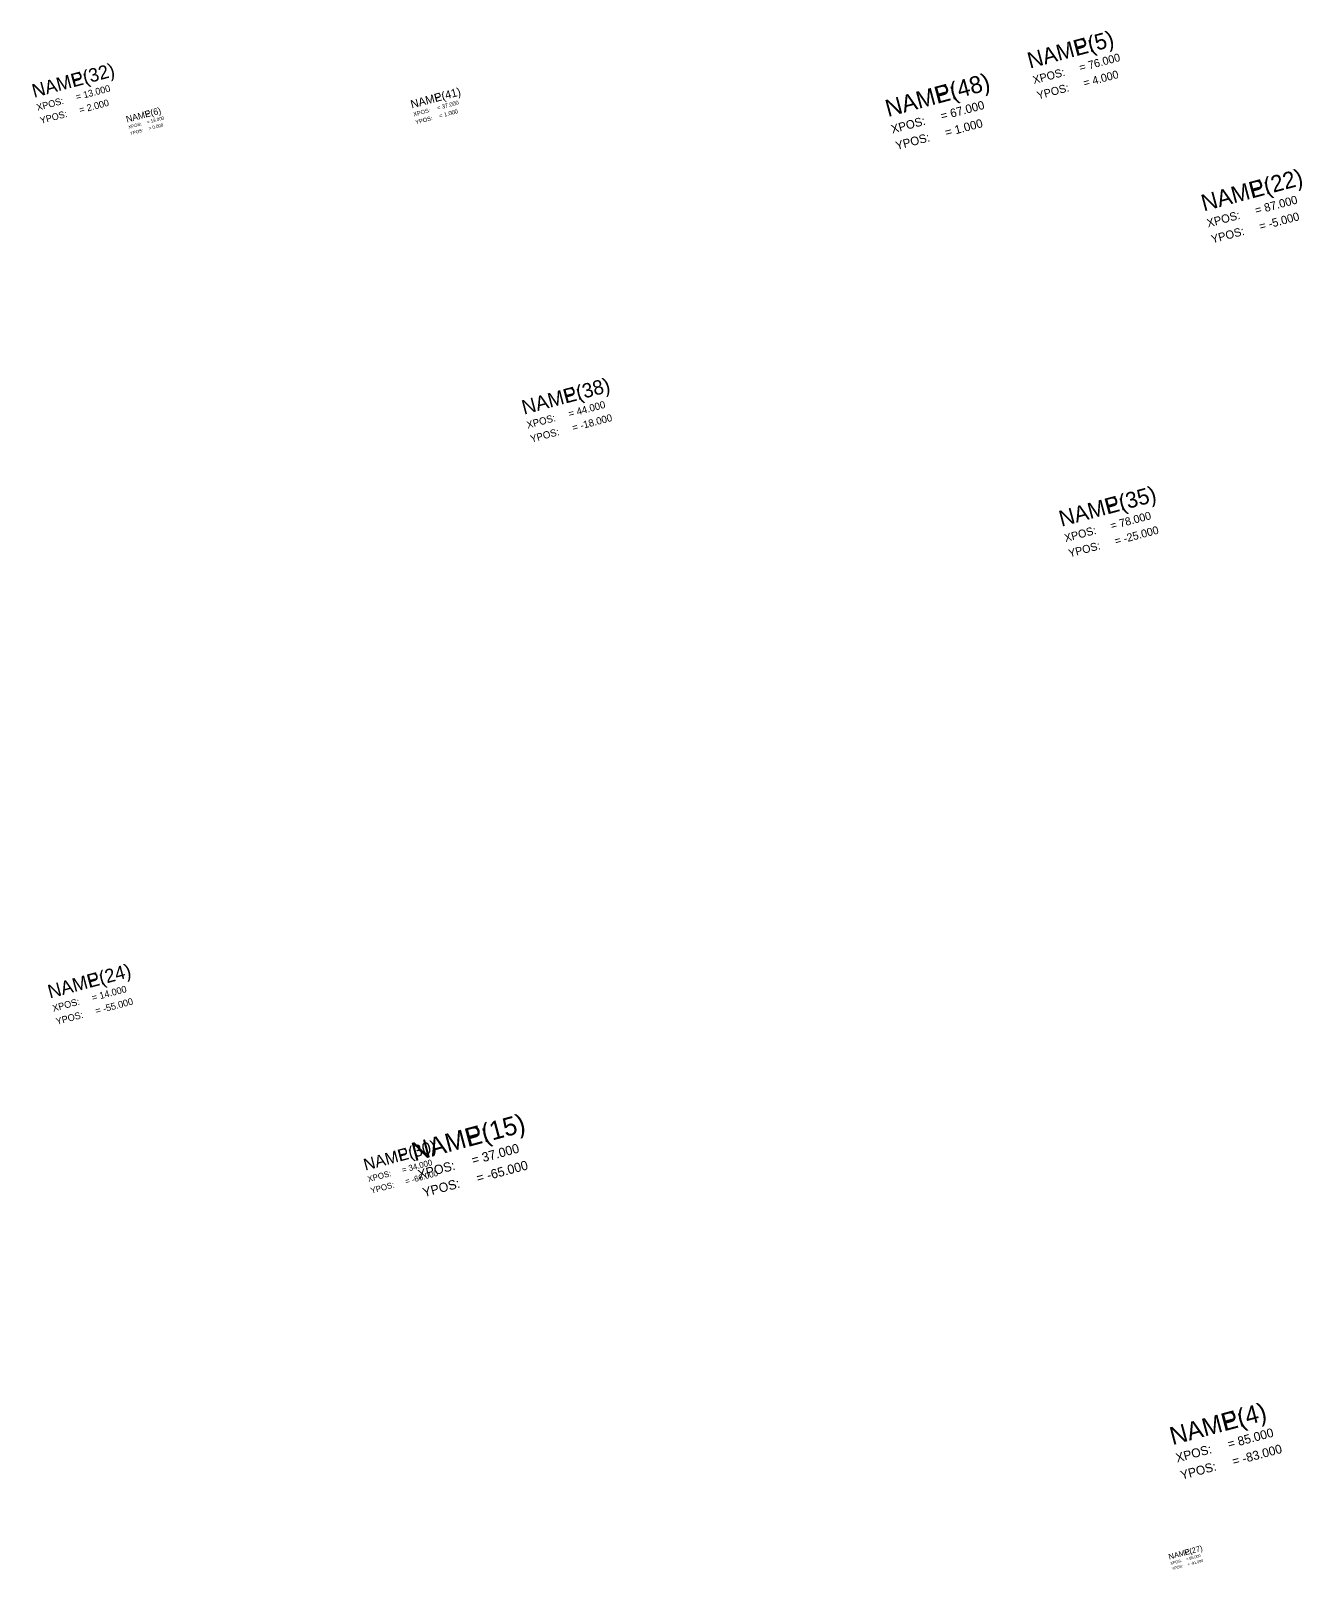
# Model space of a CAD drawing. Header units: metres. Extents: x -96 to 105, y -96 to 100.
# Drawn here: x 13 to 93.5, y -92 to 5.4 of the extents above; entities that cross this region are included whole.
import ezdxf

# ---------------------------------------------------------------- set-up
doc = ezdxf.new("R2010")
doc.units = ezdxf.units.M

# ---------------------------------------------------------------- blocks, each defined once
blk = doc.blocks.new('FLAG')
at = {"color": 3}
blk.add_text('NAME:', height=0.5, dxfattribs=at).set_placement((0, -0.5))
at = {"color": 4}
for s, p in [('XPOS:', (0, -1)), ('YPOS:', (0, -1.5))]:
    blk.add_text(s, height=0.25, dxfattribs=at).set_placement(p)
at = {"color": 3}
blk.add_attdef('NAME', (1.5, -0.5), '', height=0.5, dxfattribs=at)
at = {"color": 4}
for tag, p in [('XPOS', (1.5, -1)), ('YPOS', (1.5, -1.5))]:
    blk.add_attdef(tag, p, '', height=0.25, dxfattribs=at)

msp = doc.modelspace()

# ---------------------------------------------------------------- block references
at = {"rotation": 15}
for p, xscale, yscale, zscale, values in [((76, 4), 2.026312326455879, 2.026312326455879, 2.026312326455879, {'NAME': 'P(5)', 'XPOS': '= 76.000', 'YPOS': '= 4.000'}), ((13, 2), 1.709831626703108, 1.709831626703108, 1.709831626703108, {'NAME': 'P(32)', 'XPOS': '= 13.000', 'YPOS': '= 2.000'}), ((67, 1), 2.1632382335142504, 2.1632382335142504, 2.1632382335142504, {'NAME': 'P(48)', 'XPOS': '= 67.000', 'YPOS': '= 1.000'}), ((37, 1), 1.038703062216744, 1.038703062216744, 1.038703062216744, {'NAME': 'P(41)', 'XPOS': '= 37.000', 'YPOS': '= 1.000'}), ((19, 0), 0.8196041140746428, 0.8196041140746428, 0.8196041140746428, {'NAME': 'P(6)', 'XPOS': '= 19.000', 'YPOS': '= 0.000'}), ((87, -5), 2.101197550207947, 2.101197550207947, 2.101197550207947, {'NAME': 'P(22)', 'XPOS': '= 87.000', 'YPOS': '= -5.000'}), ((44, -18), 1.8254688235099925, 1.8254688235099925, 1.8254688235099925, {'NAME': 'P(38)', 'XPOS': '= 44.000', 'YPOS': '= -18.000'}), ((78, -25), 2.012204409342437, 2.012204409342437, 2.012204409342437, {'NAME': 'P(35)', 'XPOS': '= 78.000', 'YPOS': '= -25.000'}), ((14, -55), 1.7216123314457612, 1.7216123314457612, 1.7216123314457612, {'NAME': 'P(24)', 'XPOS': '= 14.000', 'YPOS': '= -55.000'}), ((37, -65), 2.348294859848576, 2.348294859848576, 2.348294859848576, {'NAME': 'P(15)', 'XPOS': '= 37.000', 'YPOS': '= -65.000'}), ((34, -66), 1.50202547324627, 1.50202547324627, 1.50202547324627, {'NAME': 'P(30)', 'XPOS': '= 34.000', 'YPOS': '= -66.000'}), ((85, -83), 2.266029100883535, 2.266029100883535, 2.266029100883535, {'NAME': 'P(4)', 'XPOS': '= 85.000', 'YPOS': '= -83.000'}), ((85, -91), 0.6938808260544655, 0.6938808260544655, 0.6938808260544655, {'NAME': 'P(27)', 'XPOS': '= 85.000', 'YPOS': '= -91.000'})]:
    msp.add_blockref('FLAG', p, dxfattribs=dict(at, xscale=xscale, yscale=yscale, zscale=zscale)).add_auto_attribs(values)

doc.saveas('drawing.dxf')
